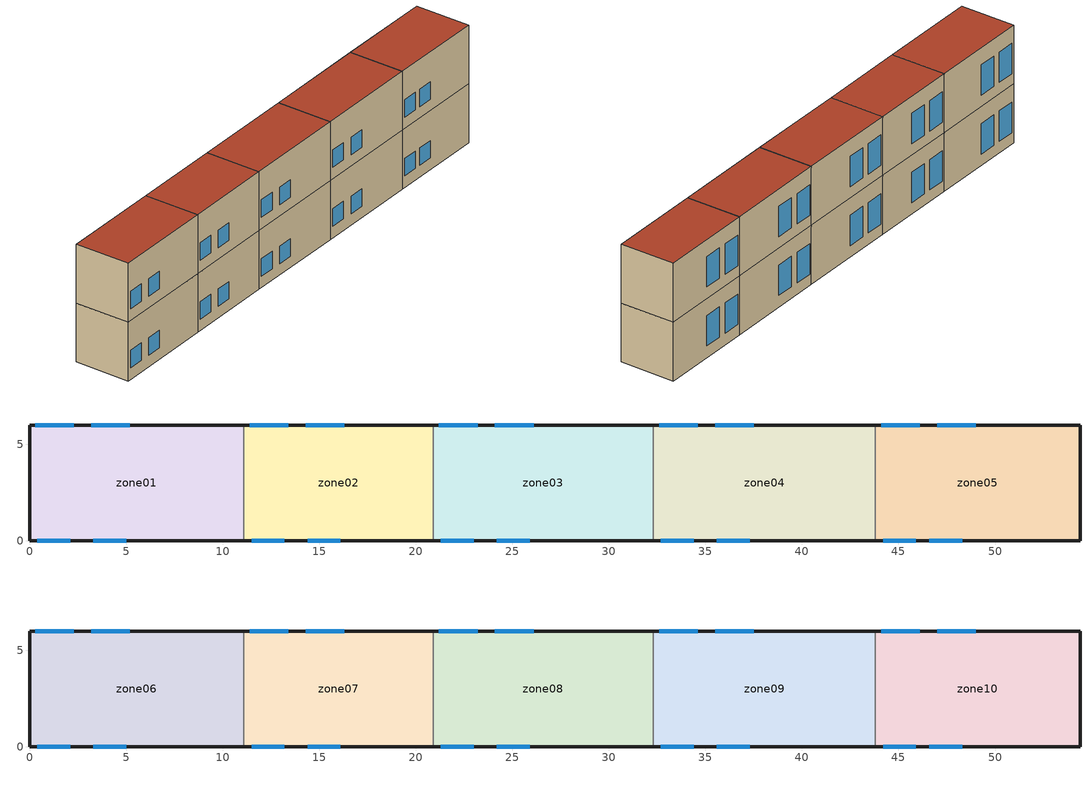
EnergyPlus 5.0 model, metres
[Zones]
zone01
 floor ground (GROUND_FLOOR): 11.1,6 11.1,0 0,0 0,6 z0
 wall outside (EXT_WALL): 11.1,6 0,6 0,0 11.1,0 z0:6.4
 wall to zone02 (ADJ_WALL): 11.1,0 11.1,6 z0:6.4
 window (EXT_WINDOW1): 0.4,0 2.1,0 / 3.3,0 5,0 z1.25:3.15; 2.3,6 0.3,6 / 5.2,6 3.2,6 z1.25:4.55
 ceiling to zone06 (ADJ_CEILING): 0,6 0,0 11.1,0 11.1,6 z6.4
zone02
 floor ground (GROUND_FLOOR): 20.9,6 20.9,0 11.1,0 11.1,6 z0
 wall outside (EXT_WALL): 20.9,6 11.1,6 / 11.1,0 20.9,0 z0:6.4
 wall to zone03 (ADJ_WALL): 20.9,0 20.9,6 z0:6.4
 wall to zone01 (ADJ_WALL): 11.1,6 11.1,0 z0:6.4
 window (EXT_WINDOW1): 11.5,0 13.2,0 / 14.4,0 16.1,0 z1.25:3.15; 13.4,6 11.4,6 / 16.3,6 14.3,6 z1.25:4.55
 ceiling to zone07 (ADJ_CEILING): 11.1,6 11.1,0 20.9,0 20.9,6 z6.4
zone03
 floor ground (GROUND_FLOOR): 32.3,6 32.3,0 20.9,0 20.9,6 z0
 wall outside (EXT_WALL): 32.3,6 20.9,6 / 20.9,0 32.3,0 z0:6.4
 wall to zone04 (ADJ_WALL): 32.3,0 32.3,6 z0:6.4
 wall to zone02 (ADJ_WALL): 20.9,6 20.9,0 z0:6.4
 window (EXT_WINDOW1): 21.3,0 23,0 / 24.2,0 25.9,0 z1.25:3.15; 23.2,6 21.2,6 / 26.1,6 24.1,6 z1.25:4.55
 ceiling to zone08 (ADJ_CEILING): 20.9,6 20.9,0 32.3,0 32.3,6 z6.4
zone04
 floor ground (GROUND_FLOOR): 43.8,6 43.8,0 32.3,0 32.3,6 z0
 wall outside (EXT_WALL): 43.8,6 32.3,6 / 32.3,0 43.8,0 z0:6.4
 wall to zone05 (ADJ_WALL): 43.8,0 43.8,6 z0:6.4
 wall to zone03 (ADJ_WALL): 32.3,6 32.3,0 z0:6.4
 window (EXT_WINDOW1): 32.7,0 34.4,0 / 35.6,0 37.3,0 z1.25:3.15; 34.6,6 32.6,6 / 37.5,6 35.5,6 z1.25:4.55
 ceiling to zone09 (ADJ_CEILING): 32.3,6 32.3,0 43.8,0 43.8,6 z6.4
zone05
 floor ground (GROUND_FLOOR): 54.4,6 54.4,0 43.8,0 43.8,6 z0
 wall outside (EXT_WALL): 43.8,0 54.4,0 54.4,6 43.8,6 z0:6.4
 wall to zone04 (ADJ_WALL): 43.8,6 43.8,0 z0:6.4
 window (EXT_WINDOW1): 44.2,0 45.9,0 / 46.6,0 48.3,0 z1.25:3.15; 46.1,6 44.1,6 / 49,6 47,6 z1.25:4.55
 ceiling to zone10 (ADJ_CEILING): 43.8,6 43.8,0 54.4,0 54.4,6 z6.4
zone06
 floor to zone01 (ADJ_CEILING): 11.1,6 11.1,0 0,0 0,6 z6.4
 wall outside (EXT_WALL): 11.1,6 0,6 0,0 11.1,0 z6.4:12.8
 wall to zone07 (ADJ_WALL): 11.1,0 11.1,6 z6.4:12.8
 window (EXT_WINDOW1): 0.4,0 2.1,0 / 3.3,0 5,0 z7.65:9.55; 2.3,6 0.3,6 / 5.2,6 3.2,6 z7.65:10.95
 roof outside (EXT_ROOF): 0,6 0,0 11.1,0 11.1,6 z12.8
zone07
 floor to zone02 (ADJ_CEILING): 20.9,6 20.9,0 11.1,0 11.1,6 z6.4
 wall outside (EXT_WALL): 20.9,6 11.1,6 / 11.1,0 20.9,0 z6.4:12.8
 wall to zone08 (ADJ_WALL): 20.9,0 20.9,6 z6.4:12.8
 wall to zone06 (ADJ_WALL): 11.1,6 11.1,0 z6.4:12.8
 window (EXT_WINDOW1): 11.5,0 13.2,0 / 14.4,0 16.1,0 z7.65:9.55; 13.4,6 11.4,6 / 16.3,6 14.3,6 z7.65:10.95
 roof outside (EXT_ROOF): 11.1,6 11.1,0 20.9,0 20.9,6 z12.8
zone08
 floor to zone03 (ADJ_CEILING): 32.3,6 32.3,0 20.9,0 20.9,6 z6.4
 wall outside (EXT_WALL): 32.3,6 20.9,6 / 20.9,0 32.3,0 z6.4:12.8
 wall to zone09 (ADJ_WALL): 32.3,0 32.3,6 z6.4:12.8
 wall to zone07 (ADJ_WALL): 20.9,6 20.9,0 z6.4:12.8
 window (EXT_WINDOW1): 21.3,0 23,0 / 24.2,0 25.9,0 z7.65:9.55; 23.2,6 21.2,6 / 26.1,6 24.1,6 z7.65:10.95
 roof outside (EXT_ROOF): 20.9,6 20.9,0 32.3,0 32.3,6 z12.8
zone09
 floor to zone04 (ADJ_CEILING): 43.8,6 43.8,0 32.3,0 32.3,6 z6.4
 wall outside (EXT_WALL): 43.8,6 32.3,6 / 32.3,0 43.8,0 z6.4:12.8
 wall to zone10 (ADJ_WALL): 43.8,0 43.8,6 z6.4:12.8
 wall to zone08 (ADJ_WALL): 32.3,6 32.3,0 z6.4:12.8
 window (EXT_WINDOW1): 32.7,0 34.4,0 / 35.6,0 37.3,0 z7.65:9.55; 34.6,6 32.6,6 / 37.5,6 35.5,6 z7.65:10.95
 roof outside (EXT_ROOF): 32.3,6 32.3,0 43.8,0 43.8,6 z12.8
zone10
 floor to zone05 (ADJ_CEILING): 54.4,6 54.4,0 43.8,0 43.8,6 z6.4
 wall outside (EXT_WALL): 43.8,0 54.4,0 54.4,6 43.8,6 z6.4:12.8
 wall to zone09 (ADJ_WALL): 43.8,6 43.8,0 z6.4:12.8
 window (EXT_WINDOW1): 44.2,0 45.9,0 / 46.6,0 48.3,0 z7.65:9.55; 46.1,6 44.1,6 / 49,6 47,6 z7.65:10.95
 roof outside (EXT_ROOF): 43.8,6 43.8,0 54.4,0 54.4,6 z12.8
[Building]
TRNSYS18: North Axis {deg}=0; Terrain=City; Loads Convergence Tolerance Value=0; Temperature Convergence Tolerance Value {deltaC}=0; Solar Distribution=FullInteriorAndExterior; Maximum Number of Warmup Days=0
[Site:Location]
not used: Latitude {deg}=0; Longitude {deg}=0; Time Zone {hr}=0; Elevation {m}=0
[Construction]
GROUND_FLOOR; EXT_WALL; EXT_ROOF; ADJ_WALL; ADJ_CEILING; EXT_WINDOW1: 
[WindowProperty:ShadingControl]
ESHADE=0; ISHADE=INPUT 1*MAX_ISHADE : SHADECNTRL=ISHADE_INTERNAL
[SurfaceProperty:OtherSideCoefficients]
BOUNDARY=IDENTICAL; BOUNDARY=INPUT 1*TBOUNDARY; BOUNDARY=INPUT 1*TBOUNDARY_2; BOUNDARY=INPUT 1*TBOUNDARY_3; BOUNDARY=INPUT 1*TGROUND; BOUNDARY=20; BOUNDARY=15
[Zone] Multiplier=1
zone01; zone02; zone03; zone04; zone05; zone06; zone07; zone08; zone09; zone10
